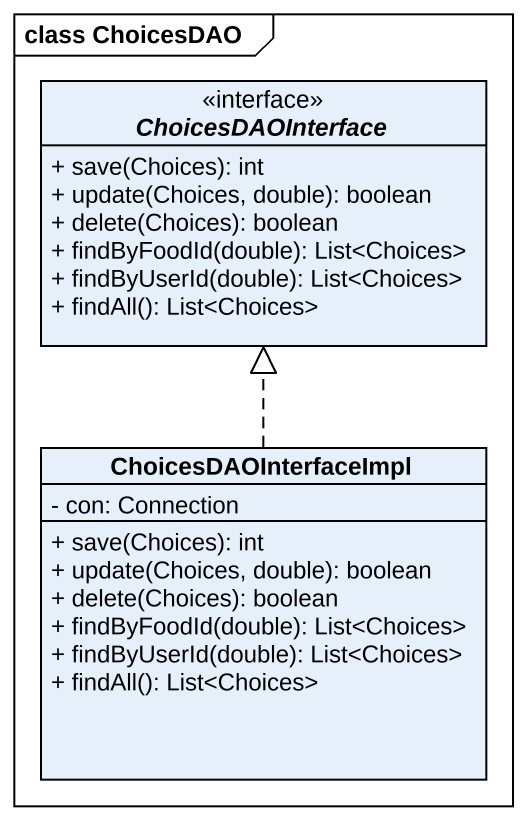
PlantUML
@startuml
mainframe class ChoicesDAO
hide circle
hide empty members
skinparam classAttributeIconSize 0
interface ChoicesDAOInterface <<interface>> {
  + save(Choices): int
  + update(Choices, double): boolean
  + delete(Choices): boolean
  + findByFoodId(double): List<Choices>
  + findByUserId(double): List<Choices>
  + findAll(): List<Choices>
}
class ChoicesDAOInterfaceImpl {
  - con: Connection
  + save(Choices): int
  + update(Choices, double): boolean
  + delete(Choices): boolean
  + findByFoodId(double): List<Choices>
  + findByUserId(double): List<Choices>
  + findAll(): List<Choices>
}
ChoicesDAOInterfaceImpl .up.|> ChoicesDAOInterface
@enduml
